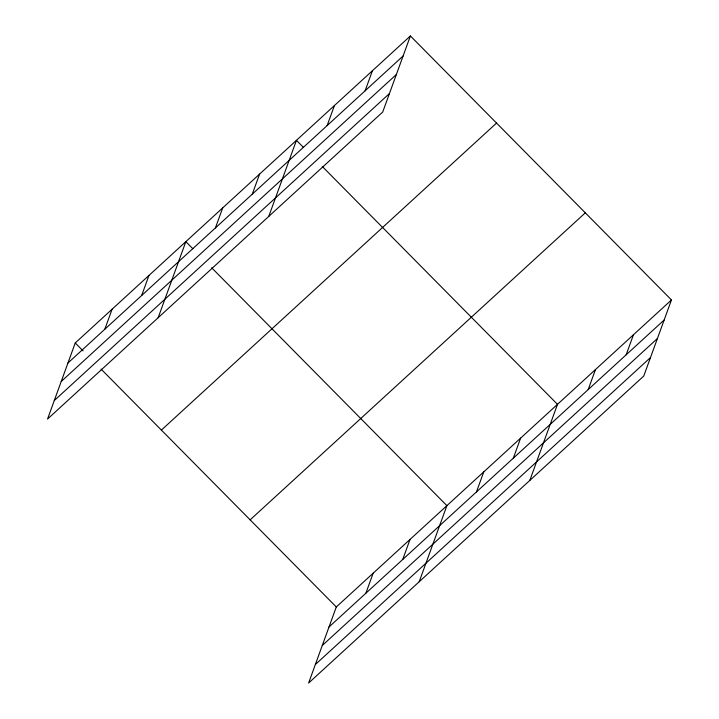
<?xml version="1.0" encoding="UTF-8"?>
<svg xmlns="http://www.w3.org/2000/svg" width="719" height="719" viewBox="0 0 719 719"><rect width="100%" height="100%" fill="white"/><g stroke="black" fill="none" stroke-linecap="round" stroke-linejoin="round"><path stroke-width="1.08" d="M410.396 35.95L75.243 342.963L47.544 419.051L382.706 112.029L410.396 35.95L671.456 299.949L643.757 376.037L308.604 683.05L336.294 606.971L671.456 299.949M104.812 329.239L112.11 309.197M141.679 295.464L148.977 275.422M158.153 317.735L185.844 241.647L192.89 248.774M215.412 227.923L222.71 207.881M252.279 194.148L259.577 174.106M268.753 216.419L296.444 140.331L303.49 147.467M327.136 125.582L334.434 105.54M365.117 90.792L372.415 70.741M365.863 593.238L373.161 573.196M402.73 559.472L410.028 539.421M419.204 581.734L446.894 505.655L211.683 267.783M476.463 491.931L483.761 471.88M513.33 458.156L520.628 438.114M529.804 480.418L557.495 404.339L322.292 166.475M588.187 389.59L595.485 369.539M626.168 354.791L633.466 334.748M67.945 363.014L403.107 55.992M61.214 381.501L396.376 74.488M54.276 400.555L389.437 93.542M161.389 430.088L496.55 123.075M250.14 519.846L585.302 212.833M328.996 627.013L664.158 320M322.265 645.509L657.427 338.487M315.326 664.554L650.488 357.541M75.243 342.963L83.071 350.881M101.082 369.099L336.294 606.971"/></g></svg>
